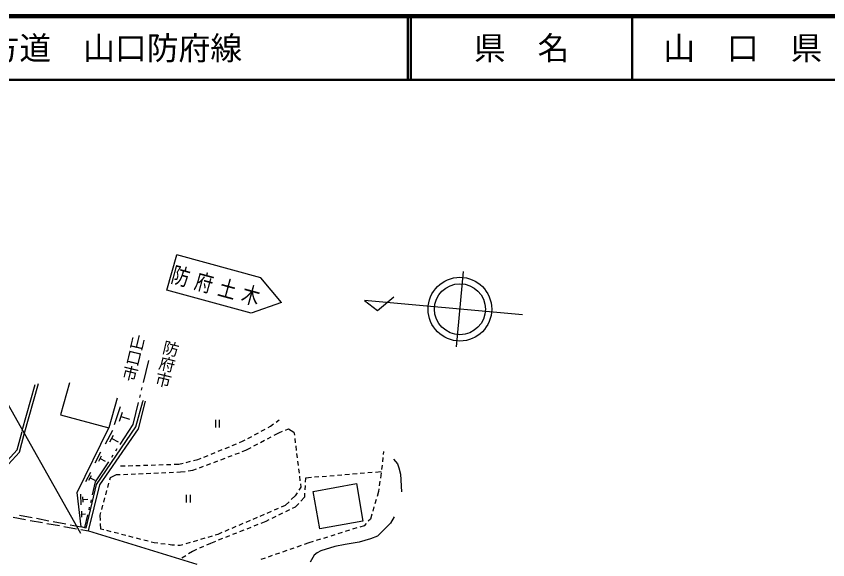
# Model space of a CAD drawing. Units: millimetres, scale not verified. Extents: x 40000 to 680000, y 20000 to 380000.
# Drawn here: x 236246 to 363711, y 294734 to 380000 of the extents above; entities that cross this region are included whole.
import ezdxf
from ezdxf.enums import TextEntityAlignment as Align

# ---------------------------------------------------------------- set-up
doc = ezdxf.new("R2010")
doc.units = ezdxf.units.MM
doc.header["$LTSCALE"] = 1000
for name, color, linetype, lineweight in [('M-BGD', 7, 'Continuous', 25), ('M-STR-STRC', 7, 'Continuous', 25), ('M-TTL', 2, 'Continuous', 140), ('M-TTL-LINE', 7, 'Continuous', 50)]:
    doc.layers.add(name, color=color, linetype=linetype, lineweight=lineweight)
doc.layers.add('M-TTL-TXT', color=7, linetype='Continuous')
doc.styles.add('@ＭＳ ゴシック', font='')
doc.styles.add('ＭＳ ゴシック', font='')
doc.styles.get('@ＭＳ ゴシック').set_extended_font_data('@MS Gothic')
doc.styles.get('ＭＳ ゴシック').set_extended_font_data('MS Gothic')

msp = doc.modelspace()

# ---------------------------------------------------------------- linework, layer by layer
at = {"layer": 'M-BGD'}
for p, q in [((305383, 328116), (306476, 339975)), ((315784, 333144), (290972, 335429)), ((290972, 335429), (293011, 333831)), ((293011, 333831), (295560, 335995)), ((257005, 325972), (256170, 322529)), ((237178, 315017), (239210, 322213)), ((237516, 314424), (239718, 322383)), ((244628, 322467), (243189, 317472)), ((255982, 321751), (255887, 321363)), ((252079, 320097), (250809, 315440)), ((255699, 320585), (255605, 320196)), ((251683, 315978), (252638, 318776)), ((255416, 319419), (254582, 315976)), ((255042, 315609), (256141, 319542)), ((255466, 315271), (256566, 319589)), ((256141, 319542), (256228, 319758)), ((243189, 317472), (250809, 315440)), ((252481, 316486), (252958, 317885)), ((252720, 317186), (254036, 316771)), ((267527, 316685), (267527, 315485)), ((268127, 316685), (268127, 315485)), ((277071, 316328), (277559, 316689)), ((236416, 311969), (237178, 314847)), ((245814, 305280), (250809, 315440)), ((248862, 306550), (255042, 315609)), ((249370, 306465), (255466, 315271)), ((250241, 312932), (251397, 315071)), ((254582, 315976), (252500, 312794)), ((274735, 314894), (275352, 315225)), ((275792, 315461), (276182, 315670)), ((276182, 315670), (276669, 316031)), ((277571, 314699), (278068, 314896)), ((278533, 315080), (279030, 315277)), ((279030, 315277), (279873, 314768)), ((236754, 311630), (237516, 314424)), ((250958, 313236), (251536, 314305)), ((251247, 313770), (252258, 313255)), ((272620, 313760), (273236, 314091)), ((273677, 314327), (274294, 314658)), ((275692, 313705), (276311, 314032)), ((276753, 314266), (277571, 314699)), ((279873, 314768), (279934, 314274)), ((279995, 313778), (280081, 313083)), ((269070, 312209), (269719, 312473)), ((270182, 312661), (270830, 312925)), ((271293, 313114), (271790, 313316)), ((271790, 313316), (272179, 313524)), ((272311, 311917), (273129, 312350)), ((273571, 312583), (274190, 312911)), ((274632, 313144), (275250, 313472)), ((280142, 312587), (280228, 311892)), ((227971, 302792), (236416, 311969)), ((228546, 302681), (236754, 311630)), ((248621, 309933), (249549, 311651)), ((249196, 310177), (249661, 311036)), ((251406, 311120), (251187, 310785)), ((252063, 312124), (251844, 311789)), ((265736, 310851), (266384, 311115)), ((266848, 311304), (267496, 311568)), ((267959, 311756), (268607, 312020)), ((269513, 310855), (270167, 311103)), ((270635, 311281), (271289, 311529)), ((271757, 311707), (272311, 311917)), ((280289, 311396), (280375, 310701)), ((293945, 311714), (293893, 311263)), ((250749, 310116), (248667, 306934)), ((249428, 310607), (250240, 310193)), ((261766, 309727), (262446, 309892)), ((262931, 310011), (263611, 310177)), ((264097, 310295), (264777, 310461)), ((264777, 310461), (265273, 310663)), ((266147, 309577), (266802, 309826)), ((267269, 310003), (267924, 310252)), ((268391, 310429), (269045, 310678)), ((280436, 310205), (280522, 309510)), ((293835, 310766), (293754, 310071)), ((295513, 310529), (296106, 309767)), ((296106, 309767), (296360, 309175)), ((247163, 306986), (247978, 308493)), ((252605, 309451), (253337, 309473)), ((253837, 309488), (254537, 309509)), ((255037, 309524), (255736, 309545)), ((256236, 309560), (256936, 309581)), ((257436, 309596), (258135, 309617)), ((258635, 309632), (259335, 309653)), ((259834, 309668), (260534, 309690)), ((261034, 309705), (261766, 309727)), ((261467, 308483), (262033, 308506)), ((262033, 308506), (262770, 308603)), ((263266, 308667), (264003, 308763)), ((264003, 308763), (264558, 308974)), ((265025, 309151), (265680, 309400)), ((280583, 309014), (280669, 308319)), ((293573, 308517), (292667, 308443)), ((293696, 309574), (293615, 308879)), ((296360, 309175), (296614, 308159)), ((247669, 307200), (248076, 307954)), ((247872, 307577), (248585, 307213)), ((250931, 307252), (251038, 307647)), ((251038, 307647), (252009, 308084)), ((252009, 308084), (252575, 308108)), ((253075, 308129), (253774, 308159)), ((254274, 308180), (254973, 308209)), ((255473, 308230), (256172, 308260)), ((256672, 308281), (257371, 308310)), ((257870, 308331), (258570, 308361)), ((259069, 308382), (259769, 308411)), ((260268, 308432), (260968, 308462)), ((280730, 307823), (280816, 307128)), ((281695, 307549), (281653, 306895)), ((282600, 307623), (281695, 307549)), ((283796, 307721), (283099, 307664)), ((284992, 307818), (284295, 307761)), ((286188, 307915), (285491, 307859)), ((287385, 308013), (286687, 307956)), ((288581, 308110), (287883, 308053)), ((289777, 308208), (289079, 308151)), ((290973, 308305), (290275, 308248)), ((292169, 308403), (291471, 308346)), ((293504, 307932), (293446, 307534)), ((293557, 308382), (293504, 307932)), ((296614, 308159), (296783, 305365)), ((247222, 299709), (248862, 306550)), ((247592, 299269), (249370, 306465)), ((248667, 306934), (248187, 304909)), ((250617, 306094), (250800, 306770)), ((280939, 306139), (280642, 305664)), ((280878, 306632), (280939, 306139)), ((281621, 306396), (281577, 305698)), ((282898, 305449), (289671, 306719)), ((289671, 306719), (290687, 300793)), ((293374, 307039), (293273, 306346)), ((246444, 299895), (245814, 305280)), ((246435, 303355), (246377, 305019)), ((250303, 304936), (250486, 305611)), ((262942, 304913), (262942, 303713)), ((263542, 304913), (263542, 303713)), ((280080, 304765), (279455, 304170)), ((280377, 305240), (280080, 304765)), ((281545, 305199), (281504, 304545)), ((283914, 299607), (282898, 305449)), ((293143, 305454), (292916, 304678)), ((293201, 305852), (293143, 305454)), ((246754, 303783), (246724, 304615)), ((246739, 304199), (247515, 304245)), ((248002, 304130), (247910, 303741)), ((249989, 303777), (250172, 304453)), ((279093, 303825), (278468, 303229)), ((280613, 303581), (280062, 302984)), ((281504, 304545), (280953, 303948)), ((292775, 304199), (292577, 303527)), ((246562, 301427), (246530, 302334)), ((247725, 302963), (247633, 302574)), ((249438, 301741), (249545, 302137)), ((249675, 302619), (249858, 303295)), ((276274, 302290), (275631, 302014)), ((277377, 302762), (276734, 302487)), ((278468, 303229), (277837, 302959)), ((279158, 302546), (278528, 302240)), ((280062, 302984), (279608, 302764)), ((292436, 303047), (292239, 302376)), ((235755, 301390), (237724, 301037)), ((236764, 301750), (238728, 301373)), ((238413, 300913), (240382, 300561)), ((239415, 301242), (241380, 300865)), ((246546, 301880), (247150, 301916)), ((247448, 301795), (246967, 299770)), ((249471, 300898), (249438, 301741)), ((272965, 300873), (272321, 300597)), ((274068, 301345), (273424, 301070)), ((275171, 301818), (274527, 301542)), ((275919, 300974), (275464, 300754)), ((276998, 301498), (276368, 301193)), ((278078, 302022), (277448, 301716)), ((291871, 301121), (291547, 300779)), ((292098, 301896), (291871, 301121)), ((295598, 301470), (295005, 300454)), ((241071, 300437), (243039, 300084)), ((242067, 300734), (244031, 300357)), ((243728, 299961), (245697, 299608)), ((244719, 300226), (246444, 299895)), ((247222, 299709), (246444, 299895)), ((249523, 299555), (249490, 300398)), ((249987, 299435), (249523, 299555)), ((270758, 299928), (270115, 299653)), ((271862, 300400), (271218, 300125)), ((273097, 299815), (272447, 299556)), ((274213, 300257), (273562, 299999)), ((275464, 300754), (274677, 300442)), ((290687, 300793), (283914, 299607)), ((289742, 299721), (289074, 299514)), ((290879, 300075), (290220, 299870)), ((291203, 300416), (290879, 300075)), ((295005, 300454), (292973, 298422)), ((246386, 299485), (247592, 299269)), ((247592, 299269), (264610, 294019)), ((251149, 299134), (250471, 299310)), ((252311, 298834), (251633, 299009)), ((253473, 298534), (252795, 298709)), ((254635, 298234), (253957, 298409)), ((267021, 298445), (266351, 298246)), ((267921, 298713), (267501, 298588)), ((268552, 298983), (267921, 298713)), ((269655, 299456), (269012, 299180)), ((269751, 298486), (269101, 298228)), ((270867, 298929), (270216, 298671)), ((271982, 299372), (271331, 299114)), ((285159, 298297), (284490, 298090)), ((286304, 298653), (285636, 298446)), ((287450, 299009), (286782, 298802)), ((288596, 299365), (287928, 299158)), ((292973, 298422), (291872, 297999)), ((255797, 297934), (255119, 298109)), ((256958, 297633), (256281, 297808)), ((257907, 297388), (257443, 297508)), ((258463, 297318), (257907, 297388)), ((259654, 297167), (258959, 297255)), ((260706, 297033), (260150, 297104)), ((261104, 297008), (260706, 297033)), ((262421, 297076), (262001, 296951)), ((263571, 297418), (262900, 297219)), ((264721, 297761), (264050, 297561)), ((265871, 298103), (265200, 297903)), ((266734, 297289), (266120, 297015)), ((267521, 297601), (266734, 297289)), ((268636, 298044), (267985, 297785)), ((282207, 297381), (281466, 297124)), ((282867, 297585), (282207, 297381)), ((284013, 297941), (283344, 297734)), ((287893, 297152), (286284, 296813)), ((290094, 297491), (287893, 297152)), ((291872, 297999), (290094, 297491)), ((262001, 296951), (261603, 296976)), ((263953, 296050), (263317, 295639)), ((264567, 296323), (263953, 296050)), ((265664, 296812), (265024, 296527)), ((277591, 295784), (276929, 295555)), ((278725, 296176), (278063, 295947)), ((279859, 296568), (279197, 296340)), ((280993, 296961), (280332, 296732)), ((283490, 295797), (283067, 295459)), ((284083, 296136), (283490, 295797)), ((286284, 296813), (284083, 296136)), ((262897, 295368), (262260, 294957)), ((275323, 295000), (274661, 294771)), ((276457, 295392), (275795, 295163)), ((283067, 295459), (282390, 294358))]:
    msp.add_line(p, q, dxfattribs=at)
for radius in [5000, 4000]:
    msp.add_circle((305935, 334045), radius, dxfattribs=at)
at = {"layer": 'M-STR-STRC'}
for p, q in [((259887, 337030), (261467, 342553)), ((274663, 338954), (261467, 342553)), ((277919, 335089), (274663, 338954)), ((273151, 333412), (259887, 337030)), ((277919, 335089), (273151, 333412)), ((230308, 327289), (246336, 298885))]:
    msp.add_line(p, q, dxfattribs=at)
at = {"layer": 'M-TTL'}
msp.add_line((680000, 380000), (40000, 380000), dxfattribs=at)
at = {"layer": 'M-TTL-LINE'}
for p, q in [((297750, 380000), (297750, 370000)), ((298250, 380000), (298250, 370000)), ((333000, 380000), (333000, 370000)), ((40000, 370000), (680000, 370000))]:
    msp.add_line(p, q, dxfattribs=at)

# ---------------------------------------------------------------- texts
at = {"layer": 'M-BGD', "style": '@ＭＳ ゴシック'}
for s, height, p in [('山口市', 1843, (254155, 330459)), ('防府市', 1846, (259375, 329430))]:
    msp.add_text(s, height=height, rotation=256.403, dxfattribs=at).set_placement(p, align=Align.BOTTOM_LEFT)
at = {"layer": 'M-STR-STRC', "insert": (267669, 336063), "char_height": 2566, "attachment_point": 8, "rotation": 344.742, "style": 'ＭＳ ゴシック'}
msp.add_mtext('\\T1.36;\\W0.8;防府土木', dxfattribs=at)
at = {"layer": 'M-TTL-TXT', "style": 'ＭＳ ゴシック'}
msp.add_text('主要地方道\u3000山口防府線', height=3666, dxfattribs=at).set_placement((216734, 375000), align=Align.MIDDLE_LEFT)
for s, p in [('県\u3000名', (315625, 375000)), ('山\u3000口\u3000県', (350375, 375000))]:
    msp.add_text(s, height=3666, dxfattribs=at).set_placement(p, align=Align.MIDDLE_CENTER)

doc.saveas('drawing.dxf')
